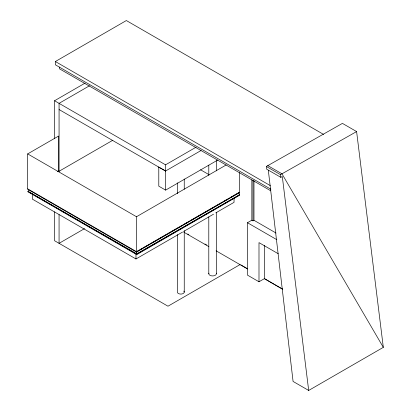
<?xml version="1.0" encoding="UTF-8"?>
<svg xmlns="http://www.w3.org/2000/svg" width="411" height="411" viewBox="0 0 411 411"><rect width="100%" height="100%" fill="white"/><g stroke="black" fill="none" stroke-linecap="round" stroke-linejoin="round"><path stroke-width="0.62" d="M270.89 189.224L55.367 64.794L55.367 61.532L126.347 20.55L323.529 134.392M54.55 138.625L54.55 100.741L85.026 83.145M89.541 85.75L59.066 103.346L59.066 171.726L58.578 171.449L58.578 136.067L27.681 153.904L27.681 189.286L136.503 252.113L239.438 192.687L239.438 172.646M57.473 171.628L58.578 170.991L59.066 171.274L112.814 140.243M136.503 254.008L239.438 194.865L239.438 195.328L136.745 254.615L27.922 191.788L27.922 191.326L136.745 253.87L136.745 251.691L136.257 251.974M158.708 167.072L165.618 170.971L165.618 190.123L158.79 186.178L158.79 167.025M54.55 100.741L165.541 164.821L196.016 147.225M59.066 109.542L165.541 171.017L201.046 150.518M84.558 228.614L59.066 243.333L59.066 214.599M165.618 190.123L217.65 160.085M27.681 153.904L136.503 216.736L226.153 164.975M308.682 390.45L282.295 176.494L280.831 177.336L266.636 169.142L266.323 166.465L342.425 123.387L356.604 131.571L383.319 347.357L308.682 390.45L293.079 381.444L268.321 170.205M239.438 192.23L136.503 251.66L27.681 188.834M137.3 251.373L139.514 250.094M140.624 249.451L142.283 248.496M143.393 247.854L147.266 245.619M148.376 244.977L149.481 244.34M150.59 243.697L152.25 242.737M153.36 242.1L157.233 239.86M158.343 239.223L162.222 236.983M163.326 236.346L167.205 234.106M168.31 233.469L174.403 229.949M175.512 229.312L179.386 227.072M180.496 226.435L182.155 225.475M183.265 224.832L187.139 222.598M188.248 221.955L189.353 221.318M190.463 220.676L192.122 219.721M193.232 219.078L197.105 216.844M198.215 216.201L202.089 213.967M203.198 213.324L214.275 206.933M215.379 206.291L219.258 204.051M220.363 203.414L222.027 202.453M223.132 201.816L227.011 199.576M228.115 198.939L229.225 198.297M230.335 197.66L231.994 196.699M233.104 196.062L236.977 193.822M238.087 193.185L239.438 192.687M27.922 191.326L136.745 254.152L239.438 194.865M266.323 166.465L280.502 174.649L356.604 131.571M32.32 193.987L32.32 199.109L135.984 258.961L182.52 232.092M183.63 231.455L213.545 214.182M215.76 212.903L234.039 202.346L234.039 198.508M282.496 289.144L264.36 278.673L258.992 281.771L247.458 275.113L247.458 222.726L251.845 220.188L253.001 220.856L253.977 220.296L276.094 233.063M240.009 264.617L167.976 306.205L54.55 240.723L54.55 211.829M267.787 165.618L281.967 173.807L383.319 347.357M55.367 61.532L270.34 185.644M270.792 190.822L59.513 68.837L59.513 67.055M200.547 169.779L208.88 174.588M247.458 222.726L276.798 239.664M278.226 253.726L258.992 242.624L258.992 281.771M183.892 232.215L208.896 246.651M216.119 250.823L247.484 268.933M187.745 233.998L188.855 234.64M204.935 243.995L206.594 244.961M240.974 264.951L247.633 268.825M264.268 278.494L282.568 289.139M280.502 174.649L280.831 177.336M264.36 245.3L264.36 278.673M253.977 180.578L253.977 220.296M253.001 180.501L253.001 220.856M251.845 179.833L251.845 220.188M239.192 192.543L239.192 194.722M216.381 160.66L216.381 170.878M216.381 212.405L216.381 273.731M208.793 165.13L208.793 175.353M208.793 216.874L208.793 273.731M184.246 179.011L184.246 189.235M184.246 230.761L184.246 292.087M177.347 182.844L177.347 193.704M177.347 234.594L177.347 292.087A3.447 1.993 0 0 0 181.688 294.009A3.447 1.993 0 0 0 183.784 291.091M165.541 164.821L165.541 171.017M136.745 254.152L136.745 254.615M136.503 216.736L136.503 252.113M135.984 253.839L135.984 258.961M28.657 189.831L28.657 191.464M216.253 273.166A3.797 2.189 0 0 1 212.585 275.925A3.797 2.189 0 0 1 208.922 273.166"/></g></svg>
